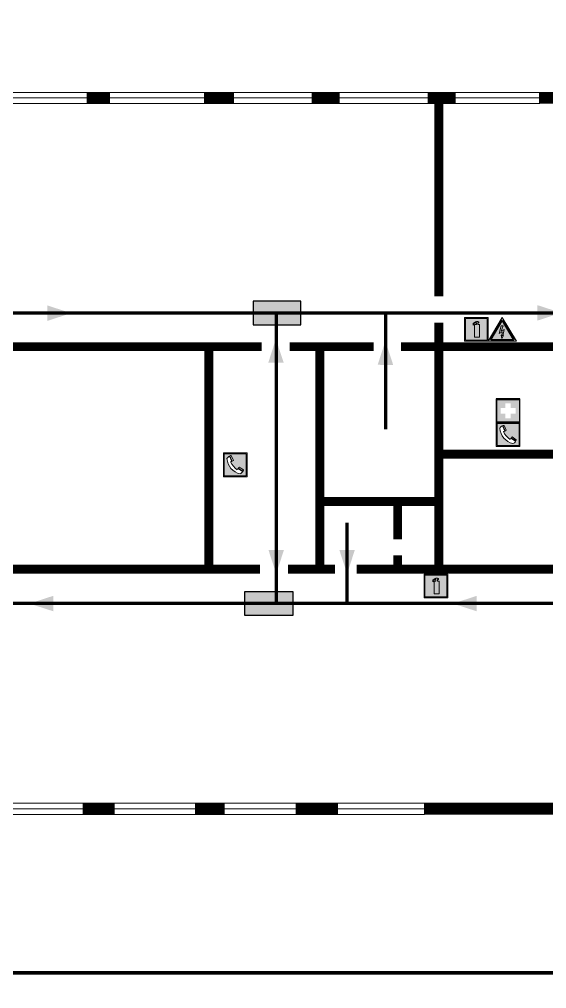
# Model space of a CAD drawing. Header units: millimetres. Extents: x 13114 to 67229, y 22859 to 38520.
# Drawn here: x 27496.9 to 27674.5, y 30890.4 to 31216.7 of the extents above; entities that cross this region are included whole.
import ezdxf

# ---------------------------------------------------------------- set-up
doc = ezdxf.new("R2010")
doc.units = ezdxf.units.MM
doc.layers.add('План_Штампы', color=7, linetype='Continuous')

# ---------------------------------------------------------------- blocks, each defined once
blk = doc.blocks.new('A$C456E1F9C')
at = {"lineweight": 5}
h = blk.add_hatch(color=242, dxfattribs=at)
h.paths.add_polyline_path([(0.51, -1.47), (0.51, -13.26), (12.29, -13.26), (12.29, -1.47)])
h.paths.add_polyline_path([(5.42, -4.95, -0.254479), (4.78, -5.4), (3.52, -2.53, -0.209735), (4.23, -2.4)], flags=16)
h.paths.add_polyline_path([(8.53, -8.6), (10.87, -10.17), (10.54, -10.76), (8.03, -9.13, -0.192251)], flags=16)
h.paths.add_polyline_path([(4.61, -5.49, 0.005518), (3.87, -5.72, 0.128647), (7.49, -10.01, 0.00809), (7.83, -9.33), (10.47, -10.97, -0.16736), (8.99, -12.25, -0.327862), (1.95, -3.95, -0.166952), (3.36, -2.62)], flags=16)
at = {"color": 242, "lineweight": 5}
for p, q in [((0, -13.77), (0, -0.97)), ((12.8, -0.97), (0, -0.97)), ((4.61, -5.49), (3.36, -2.62)), ((3.52, -2.53), (4.78, -5.4)), ((4.23, -2.4), (5.42, -4.95)), ((12.8, -13.77), (12.8, -0.97)), ((7.83, -9.33), (10.47, -10.97)), ((8.03, -9.13), (10.54, -10.76)), ((10.81, -10.12), (8.53, -8.6)), ((10.54, -10.76), (10.8, -10.3)), ((10.8, -10.3), (10.81, -10.12)), ((0, -13.77), (12.8, -13.77))]:
    blk.add_line(p, q, dxfattribs=at)
blk.add_lwpolyline([(0.51, -1.47), (12.29, -1.47), (12.29, -13.26), (0.51, -13.26)], close=True, dxfattribs=at)
for centre, radius, start, end in [((4.59, -5.34), 2.99, 114.2845, 152.1974), ((11.12, -3.31), 9.19, 183.9915, 256.6009), ((4.02, -3.27), 0.891, 76.3284, 123.7092), ((4.68, -4.59), 0.824, 276.9621, 334.0723), ((14.98, -39.1), 35.17, 107.1487, 108.4135), ((13.86, -0.94), 11.08, 205.5536, 234.8762), ((-13.31, 0.8), 23.44, 332.5487, 334.4027), ((8.94, -9.5), 0.989, 114.4092, 157.9388), ((7.87, -9.46), 3, 291.9291, 329.9329)]:
    blk.add_arc(centre, radius, start, end, dxfattribs=at)
blk = doc.blocks.new('A$C18900ED3')
h = blk.add_hatch(color=126)
h.paths.add_polyline_path([(-0.18, -0.18), (-7.02, -0.18), (-7.02, -7.02), (-0.18, -7.02)])
h.paths.add_polyline_path([(-5.89, -4.46), (-5.89, -2.77), (-4.46, -2.77), (-4.46, -1.31), (-2.77, -1.31), (-2.77, -2.77), (-1.33, -2.77), (-1.33, -4.46), (-2.77, -4.46), (-2.77, -5.89), (-4.46, -5.89), (-4.46, -4.46)], flags=16)
at = {"color": 126}
for p, q in [((-7.2, 0), (-7.2, -7.2)), ((0, 0), (-7.2, 0)), ((0, -7.2), (0, 0)), ((-7.02, -7.02), (-7.02, -0.18)), ((-7.02, -0.18), (-0.18, -0.18)), ((-0.18, -0.18), (-0.18, -7.02)), ((-7.2, -7.2), (0, -7.2)), ((-0.18, -7.02), (-7.02, -7.02))]:
    blk.add_line(p, q, dxfattribs=at)
blk = doc.blocks.new('A$C3AD82952')
at = {"true_color": 0xf5f5ff}
h = blk.add_hatch(color=7, dxfattribs=at)
h.dxf.hatch_style = 1
h.paths.add_polyline_path([(8.21, 8.73, 0.414214), (7.89, 9.05), (7.22, 9.05), (7.22, 9.92), (7.59, 9.92, 1), (7.57, 10.36), (7.22, 10.36), (7.22, 10.6), (6.43, 10.6), (6.43, 10.36), (6.01, 10.36), (4.74, 9.59), (4.74, 8.69), (4.98, 8.73), (4.98, 9.26), (6.12, 9.91), (6.43, 9.91), (6.43, 9.05), (5.76, 9.05, 0.414214), (5.44, 8.73), (5.44, 2.2), (8.21, 2.2)], flags=0)
h.paths.add_polyline_path([(12.8, 12.8), (0, 12.8), (0, 0), (12.8, 0)])
h.paths.add_polyline_path([(0.51, 12.29), (12.29, 12.29), (12.29, 0.51), (0.51, 0.51)], flags=16)
h.paths.add_polyline_path([(4.74, 9.59), (6.01, 10.36), (6.43, 10.36), (6.43, 10.6), (7.22, 10.6), (7.22, 10.36), (7.59, 10.36, -0.94586), (7.59, 9.92), (7.22, 9.92), (7.22, 9.05), (7.89, 9.05, -0.414214), (8.21, 8.73), (8.21, 2.2), (5.44, 2.2), (5.44, 8.73, -0.414214), (5.76, 9.05), (6.43, 9.05), (6.43, 9.91), (6.12, 9.91), (4.98, 9.26), (4.98, 8.73), (4.74, 8.69)], flags=0)
h = blk.add_hatch(color=242)
h.dxf.hatch_style = 1
h.paths.add_polyline_path([(12.29, 12.29), (0.51, 12.29), (0.51, 0.51), (12.29, 0.51)])
h.paths.add_polyline_path([(4.74, 8.69), (4.74, 9.59), (6.01, 10.36), (6.43, 10.36), (6.43, 10.6), (7.22, 10.6), (7.22, 10.36), (7.59, 10.36, -0.94586), (7.59, 9.92), (7.22, 9.92), (7.22, 9.05), (7.89, 9.05, -0.414214), (8.21, 8.73), (8.21, 2.2), (5.44, 2.2), (5.44, 8.73, -0.414214), (5.76, 9.05), (6.43, 9.05), (6.43, 9.91), (6.12, 9.91), (4.98, 9.26), (4.98, 8.73)], flags=16)
h = blk.add_hatch(color=7, dxfattribs=at)
h.dxf.hatch_style = 1
h.paths.add_polyline_path([(8.21, 8.73, 0.414214), (7.89, 9.05), (7.22, 9.05), (7.22, 9.92), (7.59, 9.92, 1), (7.57, 10.36), (7.22, 10.36), (7.22, 10.6), (6.43, 10.6), (6.43, 10.36), (6.01, 10.36), (4.74, 9.59), (4.74, 8.69), (4.98, 8.73), (4.98, 9.26), (6.12, 9.91), (6.43, 9.91), (6.43, 9.05), (5.76, 9.05, 0.414214), (5.44, 8.73), (5.44, 2.2), (8.21, 2.2)])
at = {"color": 242, "lineweight": 5}
for p, q in [((0, 0), (0, 12.8)), ((0, 12.8), (12.8, 12.8)), ((7.22, 10.6), (6.43, 10.6)), ((6.43, 10.6), (6.43, 10.36)), ((7.22, 10.36), (7.22, 10.6)), ((12.8, 0), (12.8, 12.8)), ((6.01, 10.36), (4.74, 9.59)), ((4.74, 9.59), (4.74, 8.69)), ((4.74, 8.69), (4.98, 8.73)), ((4.98, 9.26), (6.12, 9.91)), ((4.98, 8.73), (4.98, 9.26)), ((5.44, 2.2), (5.44, 8.73)), ((5.76, 9.05), (6.43, 9.05)), ((6.01, 10.36), (6.43, 10.36)), ((6.12, 9.91), (6.43, 9.91)), ((6.43, 9.91), (6.43, 9.05)), ((7.59, 10.36), (7.22, 10.36)), ((7.22, 9.05), (7.22, 9.92)), ((7.59, 9.92), (7.22, 9.92)), ((7.89, 9.05), (7.22, 9.05)), ((8.21, 2.2), (8.21, 8.73)), ((0, 0), (12.8, 0)), ((5.44, 2.2), (8.21, 2.2))]:
    blk.add_line(p, q, dxfattribs=at)
blk.add_lwpolyline([(0.51, 12.29), (12.29, 12.29), (12.29, 0.51), (0.51, 0.51)], close=True, dxfattribs=at)
for centre, radius, start, end in [((5.76, 8.73), 0.32, 90, 180), ((7.58, 10.14), 0.223, 273.1875, 86.8125), ((7.89, 8.73), 0.32, 0, 90)]:
    blk.add_arc(centre, radius, start, end, dxfattribs=at)
blk = doc.blocks.new('A$C32E8229D')
at = {"true_color": 0xffffff}
blk.add_hatch(color=7, dxfattribs=at).paths.add_polyline_path([(0, 0), (0, -8), (16, -8), (16, 0)])
h = blk.add_hatch(color=126)
h.paths.add_polyline_path([(0.2, -0.2), (15.8, -0.2), (15.8, -7.8), (0.2, -7.8)])
h.paths.add_polyline_path([(13.49, -2.05), (12.08, -2.05), (11.37, -2.63, 0.162397), (11.29, -2.84), (11.29, -3.63), (10.35, -3.63), (10.35, -4.05), (11.68, -4.05), (11.68, -3.48), (12.26, -4.28), (11.29, -5.1), (11.29, -6.78), (11.85, -6.78), (11.85, -5.44), (12.8, -4.64), (12.8, -5.94), (14.46, -5.94), (14.46, -5.39), (13.45, -5.39), (13.45, -3.97), (12.46, -2.59), (13.15, -2.59), (13.69, -3.34), (14.18, -3)], flags=16)
h.paths.add_polyline_path([(10.74, -1.82, 1), (11.8, -1.82, 1)], flags=16)
h.paths.add_polyline_path([(9.39, -3.59), (5.99, -3.59), (6.56, -3.03), (5.91, -3.03), (5.1, -3.83), (5.91, -4.64), (6.56, -4.64), (5.99, -4.09), (9.39, -4.09)], flags=16)
h.paths.add_polyline_path([(4.29, -1.08), (1.72, -1.08), (1.72, -6.6), (4.29, -6.6)], flags=16)
at = {"color": 126}
blk.add_lwpolyline([(16, -8), (0, -8), (0, 0), (16, 0)], close=True, dxfattribs=at)
blk = doc.blocks.new('A$C3E6D3DDE')
at = {"lineweight": 5}
h = blk.add_hatch(color=40, dxfattribs=at)
h.paths.add_polyline_path([(24.1, 1.45), (16.46, -11.35), (31.74, -11.35)])
h.paths.add_polyline_path([(24.09, -0.46), (30.03, -10.41), (18.14, -10.41)], flags=16)
h.paths.add_polyline_path([(24.54, -3.08), (23.41, -6.02), (25.13, -5.01), (24.33, -8.5), (24.82, -8.27), (23.79, -9.86), (23.4, -8.04), (23.8, -8.43), (24.04, -6.29), (22.39, -7.25), (23.44, -3.08)], flags=0)
h = blk.add_hatch(color=256, dxfattribs=at)
h.paths.add_polyline_path([(24.37, 0.03, 0.567511), (23.82, 0.03), (17.59, -10.4, 0.582454), (17.86, -10.88), (30.32, -10.88, 0.582149), (30.6, -10.4)])
h.paths.add_polyline_path([(24.09, -0.46), (18.14, -10.41), (30.03, -10.41)], flags=16)
h.paths.add_polyline_path([(24.54, -3.08), (23.41, -6.02), (25.13, -5.01), (24.33, -8.5), (24.82, -8.27), (23.79, -9.86), (23.4, -8.04), (23.8, -8.43), (24.04, -6.29), (22.39, -7.25), (23.44, -3.08)], flags=0)
h = blk.add_hatch(color=40, dxfattribs=at)
h.paths.add_polyline_path([(24.09, -0.46), (18.14, -10.41), (30.03, -10.41)])
h.paths.add_polyline_path([(24.82, -8.27), (23.79, -9.86), (23.4, -8.04), (23.8, -8.43), (24.04, -6.29), (22.39, -7.25), (23.44, -3.08), (24.54, -3.08), (23.41, -6.02), (25.13, -5.01), (24.33, -8.5)], flags=16)
at = {"color": 40, "lineweight": 5}
for p, q in [((16.46, -11.35), (24.1, 1.45)), ((24.1, 1.45), (31.74, -11.35))]:
    blk.add_line(p, q, dxfattribs=at)
at = {"lineweight": 5}
for p, q in [((17.59, -10.4), (23.82, 0.03)), ((24.37, 0.03), (30.6, -10.4)), ((18.14, -10.41), (24.09, -0.46)), ((23.44, -3.08), (22.39, -7.25)), ((23.41, -6.02), (24.54, -3.08)), ((25.13, -5.01), (23.41, -6.02)), ((24.54, -3.08), (23.44, -3.08)), ((24.09, -0.46), (30.03, -10.41)), ((24.33, -8.5), (25.13, -5.01)), ((18.14, -10.41), (30.03, -10.41)), ((22.39, -7.25), (24.04, -6.29)), ((23.8, -8.43), (23.4, -8.04)), ((23.4, -8.04), (23.79, -9.86)), ((23.79, -9.86), (24.82, -8.27)), ((24.04, -6.29), (23.8, -8.43)), ((24.82, -8.27), (24.33, -8.5)), ((17.86, -10.88), (30.32, -10.88))]:
    blk.add_line(p, q, dxfattribs=at)
at = {"color": 50, "lineweight": 5}
blk.add_line((31.74, -11.35), (16.46, -11.35), dxfattribs=at)

msp = doc.modelspace()

# ---------------------------------------------------------------- linework, layer by layer
at = {"color": 1, "lineweight": 100}
for points in [[(27300.23, 31290.65), (27900.23, 31290.65), (27900.23, 30895.65), (27300.23, 30895.65)], [(27300.23, 30895.65), (27900.23, 30895.65), (27900.23, 30500.65), (27300.23, 30500.65)]]:
    msp.add_lwpolyline(points, close=True, dxfattribs=at)
at = {"lineweight": 0}
for points in [[(27672.55, 31192.15), (27328.37, 31192.15)], [(27671.94, 31190.31), (27327.77, 31190.31)], [(27672.21, 31188.4), (27328.03, 31188.4)], [(27633.16, 30950.95), (27331.07, 30950.95)], [(27633.59, 30952.85), (27331.5, 30952.85)], [(27633.35, 30949.04), (27331.26, 30949.04)]]:
    msp.add_lwpolyline(points, dxfattribs=at)
for points, const_width in [([(27519.56, 31190.31), (27527.37, 31190.31)], 4), ([(27559.02, 31190.31), (27569.18, 31190.31)], 4), ([(27595.36, 31190.31), (27604.74, 31190.31)], 4), ([(27634.43, 31190.31), (27643.81, 31190.31)], 4), ([(27638.15, 31123.52), (27638.15, 31191.99)], 3), ([(27671.94, 31190.31), (27718.56, 31190.31), (27718.56, 31102.96)], 4), ([(27638.15, 31106.53), (27638.15, 31114.66)], 3), ([(27578.43, 31106.53), (27325.13, 31106.53)], 3), ([(27560.65, 31031.58), (27560.65, 31106.53)], 3), ([(27616.22, 31106.53), (27587.88, 31106.53)], 3), ([(27598.05, 31031.58), (27598.05, 31106.53)], 3), ([(27695.13, 31106.53), (27625.41, 31106.53)], 3), ([(27638.15, 31106.53), (27638.15, 31031.58)], 3), ([(27676.76, 31070.36), (27638.15, 31070.36)], 3), ([(27638.15, 31054.36), (27598.05, 31054.36)], 3), ([(27624.3, 31054.36), (27624.3, 31041.67)], 3), ([(27624.3, 31031.58), (27624.3, 31036.25)], 3), ([(27577.86, 31031.58), (27444.02, 31031.58)], 3), ([(27603.19, 31031.58), (27587.37, 31031.58)], 3), ([(27718.67, 31031.58), (27610.5, 31031.58)], 3), ([(27718.56, 31003.96), (27718.56, 30950.95), (27633.16, 30950.95)], 4), ([(27528.98, 30950.95), (27518.17, 30950.95)], 4), ([(27566.02, 30950.95), (27555.99, 30950.95)], 4), ([(27604.22, 30950.95), (27589.94, 30950.95)], 4)]:
    msp.add_lwpolyline(points, dxfattribs=dict(at, const_width=const_width))
at = {"color": 126, "lineweight": 100, "true_color": 0x008754}
for points in [[(27688.64, 31117.82), (27345.45, 31117.82)], [(27583.37, 31117.82), (27583.37, 31020.05)], [(27620.21, 31117.82), (27620.21, 31078.72)], [(27700.94, 31020.05), (27351.35, 31020.05), (27351.35, 31079.22)], [(27607.27, 31020.05), (27607.27, 31047.21)]]:
    msp.add_lwpolyline(points, dxfattribs=at)
at = {"layer": 'План_Штампы', "color": 126, "true_color": 0x008754}
for points in [[(27506.26, 31115.18), (27506.27, 31120.41), (27514.29, 31117.82)], [(27671.34, 31115.28), (27671.35, 31120.51), (27679.37, 31117.92)], [(27585.92, 31101.08), (27580.69, 31101.1), (27583.28, 31109.11)], [(27622.78, 31100.39), (27617.56, 31100.41), (27620.15, 31108.43)], [(27580.75, 31038.1), (27585.98, 31038.08), (27583.39, 31030.07)], [(27604.64, 31038.08), (27609.86, 31038.07), (27607.27, 31030.05)], [(27508.31, 31022.64), (27508.3, 31017.41), (27500.28, 31020)], [(27650.96, 31022.64), (27650.95, 31017.41), (27642.93, 31020)]]:
    msp.add_solid(points, dxfattribs=at)

# ---------------------------------------------------------------- block references
for name, p, xscale, yscale, zscale in [('A$C3AD82952', (27646.78, 31108.38), 0.625, 0.625, 0.625), ('A$C3E6D3DDE', (27644.49, 31115.47), 0.625, 0.625, 0.625), ('A$C18900ED3', (27665.49, 31088.92), 1.111111111007631, 1.111111111007631, 1.111111111007631), ('A$C456E1F9C', (27657.49, 31081.52), 0.625, 0.625, 0.625), ('A$C456E1F9C', (27565.57, 31071.33), 0.625, 0.625, 0.625), ('A$C3AD82952', (27633.17, 31021.95), 0.625, 0.625, 0.625)]:
    msp.add_blockref(name, p, dxfattribs=dict(xscale=xscale, yscale=yscale, zscale=zscale))
at = {"layer": 'План_Штампы', "color": 126, "true_color": 0x008754, "xscale": -1}
msp.add_blockref('A$C32E8229D', (27591.62, 31121.82), dxfattribs=at)
at = {"layer": 'План_Штампы', "color": 126, "true_color": 0x008754, "xscale": 1.012510887696, "yscale": 1.012510887696, "zscale": 1.012510887696, "rotation": 359.9978653237144}
msp.add_blockref('A$C32E8229D', (27572.83, 31024.08), dxfattribs=at)

doc.saveas('drawing.dxf')
